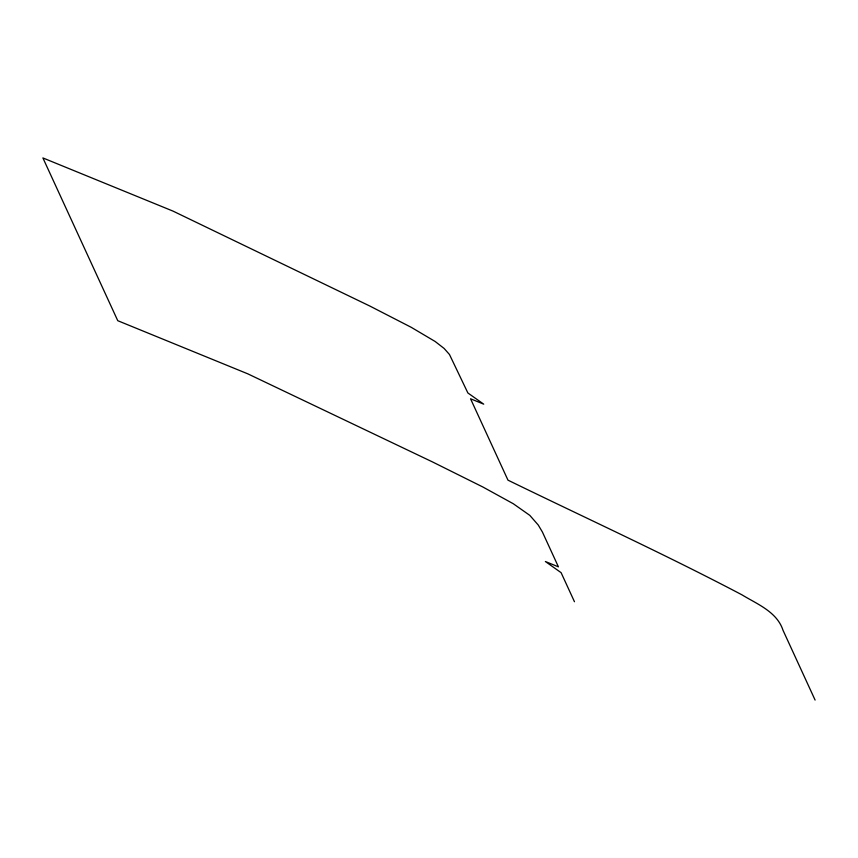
<?xml version="1.0" encoding="UTF-8"?>
<svg xmlns="http://www.w3.org/2000/svg" width="858" height="858" viewBox="0 0 858 858"><rect width="100%" height="100%" fill="white"/><g stroke="black" fill="none" stroke-linecap="round" stroke-linejoin="round"><path stroke-width="1.29" d="M815.1 700.064L783.022 630.308C777.048 611.818 757.131 604.096 741.934 594.819C665.068 554.375 586.035 518.221 507.979 480.158L470.549 398.777L483.719 404.161L467.878 392.964L449.474 354.493L444.101 348.434L435.145 341.484L411.304 327.359L369.895 306.07L172.973 211.089L42.9 157.936L117.76 320.699L247.833 373.852L432.4 461.883L482.818 486.979L513.298 503.743L529.783 515.347L538.245 525.021L542.385 531.971L558.419 566.848L545.377 561.518L561.1 572.661L574.463 601.726"/></g></svg>
